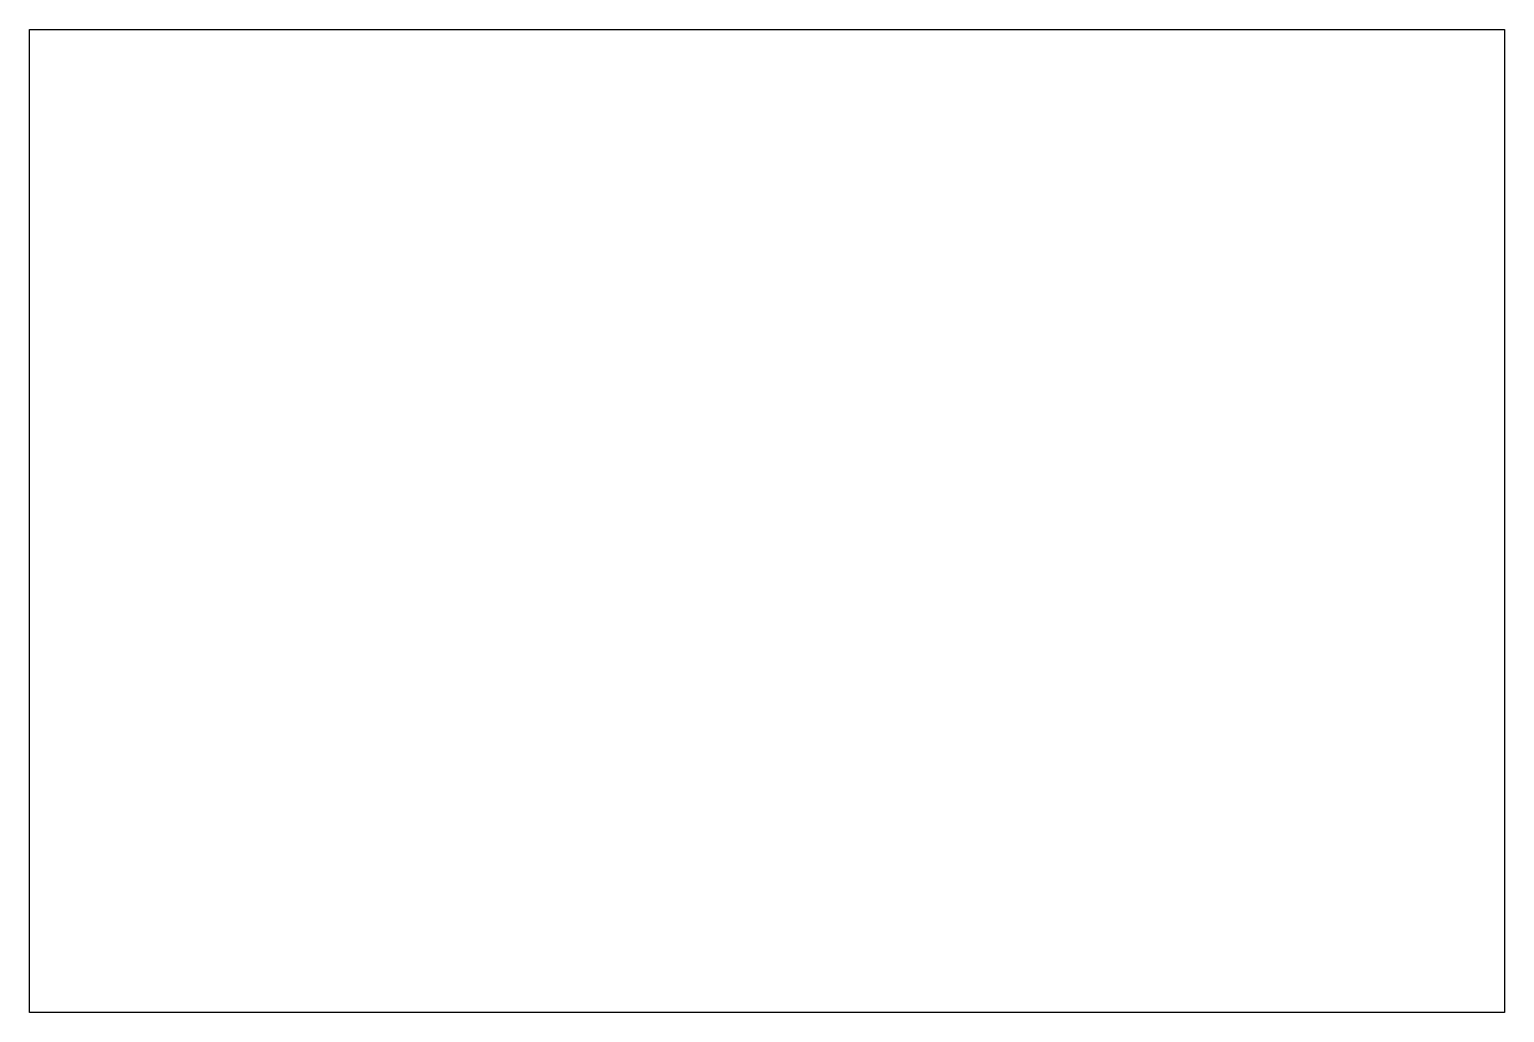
# Model space of a CAD drawing. Extents: x -1 to 2, y 146 to 148.
import ezdxf

# ---------------------------------------------------------------- set-up
doc = ezdxf.new("R2010")
doc.units = 0
doc.layers.add('VDRAW_REVIEW_GEOMETRY', color=7, linetype='CONTINUOUS')

msp = doc.modelspace()

# ---------------------------------------------------------------- linework, layer by layer
at = {"layer": 'VDRAW_REVIEW_GEOMETRY', "color": 7, "linetype": 'CONTINUOUS'}
msp.add_lwpolyline([(-1, 148), (2, 148), (2, 146), (-1, 146)], close=True, dxfattribs=at)

doc.saveas('drawing.dxf')
